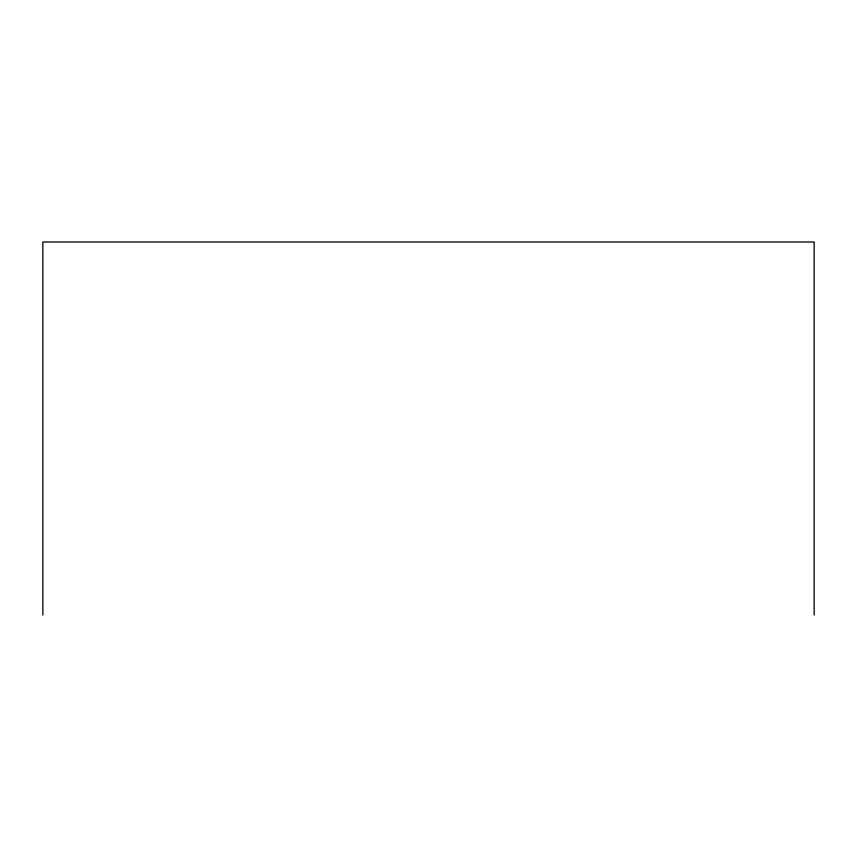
<?xml version="1.0" encoding="UTF-8"?>
<svg xmlns="http://www.w3.org/2000/svg" width="857" height="857" viewBox="0 0 857 857"><rect width="100%" height="100%" fill="white"/><g stroke="black" fill="none" stroke-linecap="round" stroke-linejoin="round"><path stroke-width="1.29" d="M814.15 615.005L814.15 241.995L42.85 241.995L42.85 615.005"/></g></svg>
